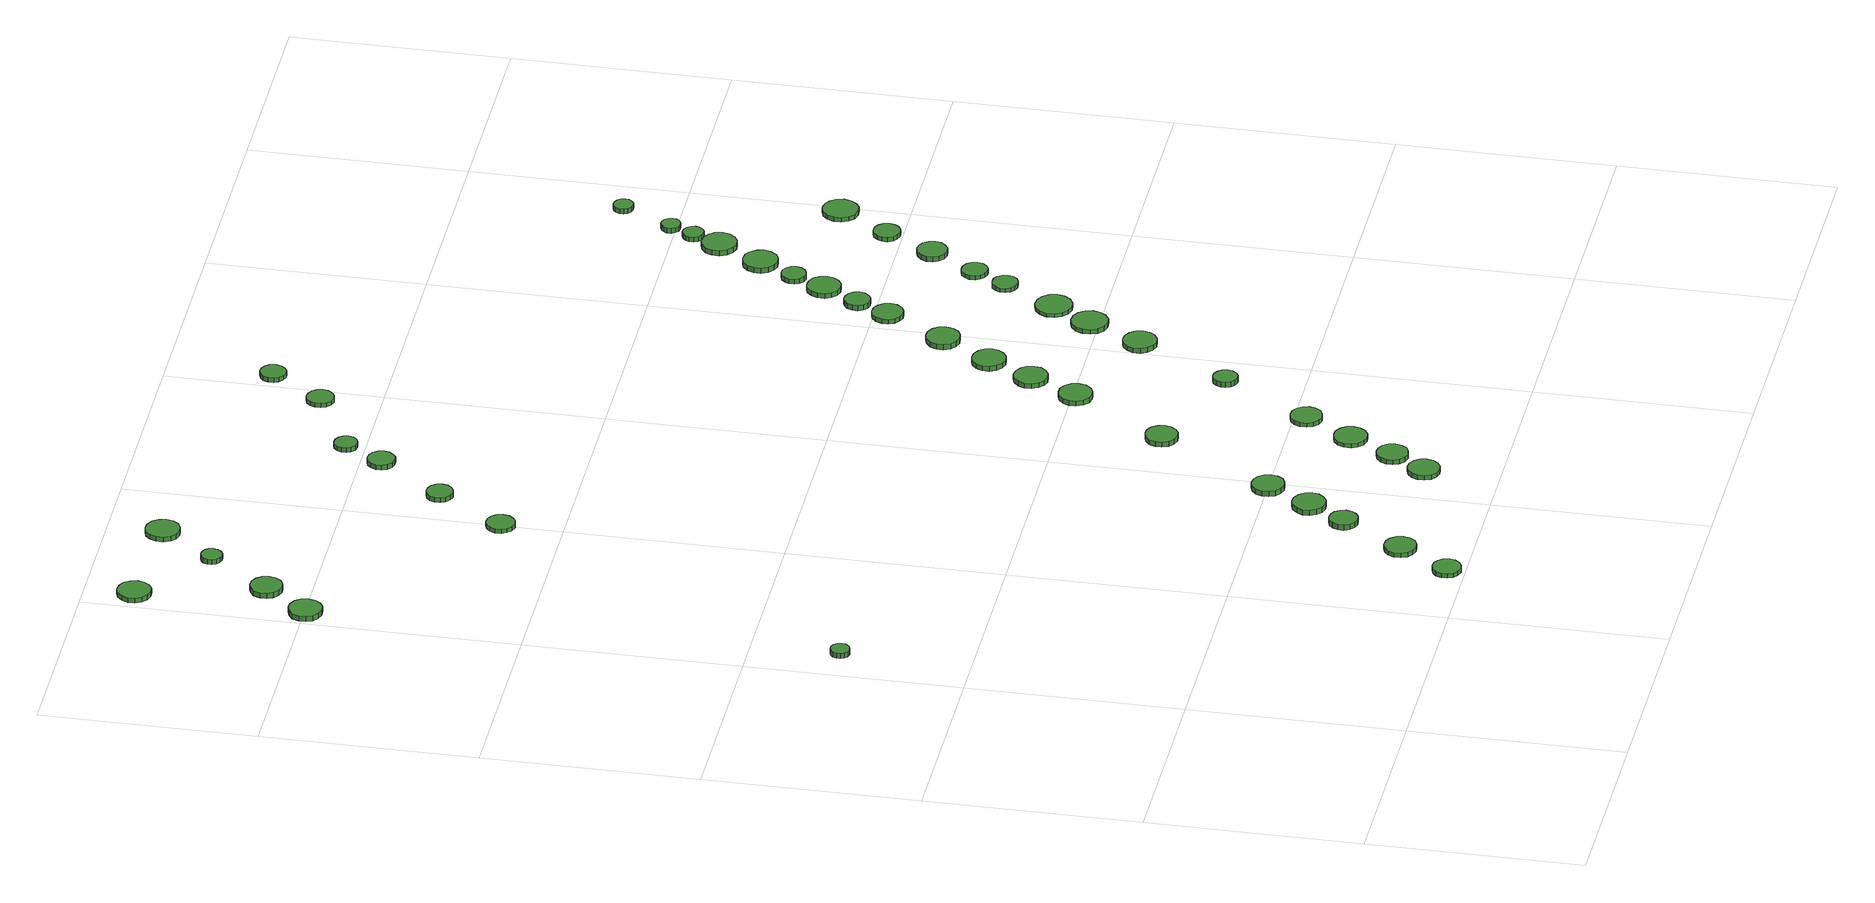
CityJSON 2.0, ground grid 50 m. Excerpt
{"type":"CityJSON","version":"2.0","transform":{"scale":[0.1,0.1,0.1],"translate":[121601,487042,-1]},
"CityObjects":{
"tree1":{"type":"SolitaryVegetationObject","attributes":{"function":"something"},"geometry":[{"type":"MultiSurface","lod":"1","boundaries":[[[0,1,2,3,4,5,6,7,8,9,10,11,12,13,14]],[[15,16,17,18,19,20,21,22,23,24,25,26,27,28,29]],[[0,29,28,1]],[[1,28,27,2]],[[2,27,26,3]],[[3,26,25,4]],[[4,25,24,5]],[[5,24,23,6]],[[6,23,22,7]],[[7,22,21,8]],[[8,21,20,9]],[[9,20,19,10]],[[10,19,18,11]],[[11,18,17,12]],[[12,17,16,13]],[[13,16,15,14]],[[14,15,29,0]]]}]},
"tree2":{"type":"SolitaryVegetationObject","attributes":{"function":"something"},"geometry":[{"type":"MultiSurface","lod":"1","boundaries":[[[30,31,32,33,34,35,36,37,38,39,40,41,42,43,44]],[[45,46,47,48,49,50,51,52,53,54,55,56,57,58,59]],[[30,59,58,31]],[[31,58,57,32]],[[32,57,56,33]],[[33,56,55,34]],[[34,55,54,35]],[[35,54,53,36]],[[36,53,52,37]],[[37,52,51,38]],[[38,51,50,39]],[[39,50,49,40]],[[40,49,48,41]],[[41,48,47,42]],[[42,47,46,43]],[[43,46,45,44]],[[44,45,59,30]]]}]},
"tree3":{"type":"SolitaryVegetationObject","attributes":{"function":"something"},"geometry":[{"type":"MultiSurface","lod":"1","boundaries":[[[60,61,62,63,64,65,66,67,68,69,70,71,72,73,74]],[[75,76,77,78,79,80,81,82,83,84,85,86,87,88,89]],[[60,89,88,61]],[[61,88,87,62]],[[62,87,86,63]],[[63,86,85,64]],[[64,85,84,65]],[[65,84,83,66]],[[66,83,82,67]],[[67,82,81,68]],[[68,81,80,69]],[[69,80,79,70]],[[70,79,78,71]],[[71,78,77,72]],[[72,77,76,73]],[[73,76,75,74]],[[74,75,89,60]]]}]},
"tree4":{"type":"SolitaryVegetationObject","attributes":{"function":"something"},"geometry":[{"type":"MultiSurface","lod":"1","boundaries":[[[90,91,92,93,94,95,96,97,98,99,100,101,102,103,104]],[[105,106,107,108,109,110,111,112,113,114,115,116,117,118,119]],[[90,119,118,91]],[[91,118,117,92]],[[92,117,116,93]],[[93,116,115,94]],[[94,115,114,95]],[[95,114,113,96]],[[96,113,112,97]],[[97,112,111,98]],[[98,111,110,99]],[[99,110,109,100]],[[100,109,108,101]],[[101,108,107,102]],[[102,107,106,103]],[[103,106,105,104]],[[104,105,119,90]]]}]},
"tree5":{"type":"SolitaryVegetationObject","attributes":{"function":"something"},"geometry":[{"type":"MultiSurface","lod":"1","boundaries":[[[120,121,122,123,124,125,126,127,128,129,130,131,132,133,134]],[[135,136,137,138,139,140,141,142,143,144,145,146,147,148,149]],[[120,149,148,121]],[[121,148,147,122]],[[122,147,146,123]],[[123,146,145,124]],[[124,145,144,125]],[[125,144,143,126]],[[126,143,142,127]],[[127,142,141,128]],[[128,141,140,129]],[[129,140,139,130]],[[130,139,138,131]],[[131,138,137,132]],[[132,137,136,133]],[[133,136,135,134]],[[134,135,149,120]]]}]},
"tree6":{"type":"SolitaryVegetationObject","attributes":{"function":"something"},"geometry":[{"type":"MultiSurface","lod":"1","boundaries":[[[150,151,152,153,154,155,156,157,158,159,160,161,162,163,164]],[[165,166,167,168,169,170,171,172,173,174,175,176,177,178,179]],[[150,179,178,151]],[[151,178,177,152]],[[152,177,176,153]],[[153,176,175,154]],[[154,175,174,155]],[[155,174,173,156]],[[156,173,172,157]],[[157,172,171,158]],[[158,171,170,159]],[[159,170,169,160]],[[160,169,168,161]],[[161,168,167,162]],[[162,167,166,163]],[[163,166,165,164]],[[164,165,179,150]]]}]},
"tree7":{"type":"SolitaryVegetationObject","attributes":{"function":"something"},"geometry":[{"type":"MultiSurface","lod":"1","boundaries":[[[180,181,182,183,184,185,186,187,188,189,190,191,192,193,194]],[[195,196,197,198,199,200,201,202,203,204,205,206,207,208,209]],[[180,209,208,181]],[[181,208,207,182]],[[182,207,206,183]],[[183,206,205,184]],[[184,205,204,185]],[[185,204,203,186]],[[186,203,202,187]],[[187,202,201,188]],[[188,201,200,189]],[[189,200,199,190]],[[190,199,198,191]],[[191,198,197,192]],[[192,197,196,193]],[[193,196,195,194]],[[194,195,209,180]]]}]},
"tree8":{"type":"SolitaryVegetationObject","attributes":{"function":"something"},"geometry":[{"type":"MultiSurface","lod":"1","boundaries":[[[210,211,212,213,214,215,216,217,218,219,220,221,222,223,224]],[[225,226,227,228,229,230,231,232,233,234,235,236,237,238,239]],[[210,239,238,211]],[[211,238,237,212]],[[212,237,236,213]],[[213,236,235,214]],[[214,235,234,215]],[[215,234,233,216]],[[216,233,232,217]],[[217,232,231,218]],[[218,231,230,219]],[[219,230,229,220]],[[220,229,228,221]],[[221,228,227,222]],[[222,227,226,223]],[[223,226,225,224]],[[224,225,239,210]]]}]},
"tree9":{"type":"SolitaryVegetationObject","attributes":{"function":"something"},"geometry":[{"type":"MultiSurface","lod":"1","boundaries":[[[240,241,242,243,244,245,246,247,248,249,250,251,252,253,254]],[[255,256,257,258,259,260,261,262,263,264,265,266,267,268,269]],[[240,269,268,241]],[[241,268,267,242]],[[242,267,266,243]],[[243,266,265,244]],[[244,265,264,245]],[[245,264,263,246]],[[246,263,262,247]],[[247,262,261,248]],[[248,261,260,249]],[[249,260,259,250]],[[250,259,258,251]],[[251,258,257,252]],[[252,257,256,253]],[[253,256,255,254]],[[254,255,269,240]]]}]},
"tree10":{"type":"SolitaryVegetationObject","attributes":{"function":"something"},"geometry":[{"type":"MultiSurface","lod":"1","boundaries":[[[270,271,272,273,274,275,276,277,278,279,280,281,282,283,284]],[[285,286,287,288,289,290,291,292,293,294,295,296,297,298,299]],[[270,299,298,271]],[[271,298,297,272]],[[272,297,296,273]],[[273,296,295,274]],[[274,295,294,275]],[[275,294,293,276]],[[276,293,292,277]],[[277,292,291,278]],[[278,291,290,279]],[[279,290,289,280]],[[280,289,288,281]],[[281,288,287,282]],[[282,287,286,283]],[[283,286,285,284]],[[284,285,299,270]]]}]},
"tree11":{"type":"SolitaryVegetationObject","attributes":{"function":"something"},"geometry":[{"type":"MultiSurface","lod":"1","boundaries":[[[300,301,302,303,304,305,306,307,308,309,310,311,312,313,314]],[[315,316,317,318,319,320,321,322,323,324,325,326,327,328,329]],[[300,329,328,301]],[[301,328,327,302]],[[302,327,326,303]],[[303,326,325,304]],[[304,325,324,305]],[[305,324,323,306]],[[306,323,322,307]],[[307,322,321,308]],[[308,321,320,309]],[[309,320,319,310]],[[310,319,318,311]],[[311,318,317,312]],[[312,317,316,313]],[[313,316,315,314]],[[314,315,329,300]]]}]},
"tree12":{"type":"SolitaryVegetationObject","attributes":{"function":"something"},"geometry":[{"type":"MultiSurface","lod":"1","boundaries":[[[330,331,332,333,334,335,336,337,338,339,340,341,342,343,344]],[[345,346,347,348,349,350,351,352,353,354,355,356,357,358,359]],[[330,359,358,331]],[[331,358,357,332]],[[332,357,356,333]],[[333,356,355,334]],[[334,355,354,335]],[[335,354,353,336]],[[336,353,352,337]],[[337,352,351,338]],[[338,351,350,339]],[[339,350,349,340]],[[340,349,348,341]],[[341,348,347,342]],[[342,347,346,343]],[[343,346,345,344]],[[344,345,359,330]]]}]},
"tree13":{"type":"SolitaryVegetationObject","attributes":{"function":"something"},"geometry":[{"type":"MultiSurface","lod":"1","boundaries":[[[360,361,362,363,364,365,366,367,368,369,370,371,372,373,374]],[[375,376,377,378,379,380,381,382,383,384,385,386,387,388,389]],[[360,389,388,361]],[[361,388,387,362]],[[362,387,386,363]],[[363,386,385,364]],[[364,385,384,365]],[[365,384,383,366]],[[366,383,382,367]],[[367,382,381,368]],[[368,381,380,369]],[[369,380,379,370]],[[370,379,378,371]],[[371,378,377,372]],[[372,377,376,373]],[[373,376,375,374]],[[374,375,389,360]]]}]},
"tree14":{"type":"SolitaryVegetationObject","attributes":{"function":"something"},"geometry":[{"type":"MultiSurface","lod":"1","boundaries":[[[390,391,392,393,394,395,396,397,398,399,400,401,402,403,404]],[[405,406,407,408,409,410,411,412,413,414,415,416,417,418,419]],[[390,419,418,391]],[[391,418,417,392]],[[392,417,416,393]],[[393,416,415,394]],[[394,415,414,395]],[[395,414,413,396]],[[396,413,412,397]],[[397,412,411,398]],[[398,411,410,399]],[[399,410,409,400]],[[400,409,408,401]],[[401,408,407,402]],[[402,407,406,403]],[[403,406,405,404]],[[404,405,419,390]]]}]},
"tree15":{"type":"SolitaryVegetationObject","attributes":{"function":"something"},"geometry":[{"type":"MultiSurface","lod":"1","boundaries":[[[420,421,422,423,424,425,426,427,428,429,430,431,432,433,434]],[[435,436,437,438,439,440,441,442,443,444,445,446,447,448,449]],[[420,449,448,421]],[[421,448,447,422]],[[422,447,446,423]],[[423,446,445,424]],[[424,445,444,425]],[[425,444,443,426]],[[426,443,442,427]],[[427,442,441,428]],[[428,441,440,429]],[[429,440,439,430]],[[430,439,438,431]],[[431,438,437,432]],[[432,437,436,433]],[[433,436,435,434]],[[434,435,449,420]]]}]},
"tree16":{"type":"SolitaryVegetationObject","attributes":{"function":"something"},"geometry":[{"type":"MultiSurface","lod":"1","boundaries":[[[450,451,452,453,454,455,456,457,458,459,460,461,462,463,464]],[[465,466,467,468,469,470,471,472,473,474,475,476,477,478,479]],[[450,479,478,451]],[[451,478,477,452]],[[452,477,476,453]],[[453,476,475,454]],[[454,475,474,455]],[[455,474,473,456]],[[456,473,472,457]],[[457,472,471,458]],[[458,471,470,459]],[[459,470,469,460]],[[460,469,468,461]],[[461,468,467,462]],[[462,467,466,463]],[[463,466,465,464]],[[464,465,479,450]]]}]},
"tree17":{"type":"SolitaryVegetationObject","attributes":{"function":"something"},"geometry":[{"type":"MultiSurface","lod":"1","boundaries":[[[480,481,482,483,484,485,486,487,488,489,490,491,492,493,494]],[[495,496,497,498,499,500,501,502,503,504,505,506,507,508,509]],[[480,509,508,481]],[[481,508,507,482]],[[482,507,506,483]],[[483,506,505,484]],[[484,505,504,485]],[[485,504,503,486]],[[486,503,502,487]],[[487,502,501,488]],[[488,501,500,489]],[[489,500,499,490]],[[490,499,498,491]],[[491,498,497,492]],[[492,497,496,493]],[[493,496,495,494]],[[494,495,509,480]]]}]},
"tree18":{"type":"SolitaryVegetationObject","attributes":{"function":"something"},"geometry":[{"type":"MultiSurface","lod":"1","boundaries":[[[510,511,512,513,514,515,516,517,518,519,520,521,522,523,524]],[[525,526,527,528,529,530,531,532,533,534,535,536,537,538,539]],[[510,539,538,511]],[[511,538,537,512]],[[512,537,536,513]],[[513,536,535,514]],[[514,535,534,515]],[[515,534,533,516]],[[516,533,532,517]],[[517,532,531,518]],[[518,531,530,519]],[[519,530,529,520]],[[520,529,528,521]],[[521,528,527,522]],[[522,527,526,523]],[[523,526,525,524]],[[524,525,539,510]]]}]},
"tree19":{"type":"SolitaryVegetationObject","attributes":{"function":"something"},"geometry":[{"type":"MultiSurface","lod":"1","boundaries":[[[540,541,542,543,544,545,546,547,548,549,550,551,552,553,554]],[[555,556,557,558,559,560,561,562,563,564,565,566,567,568,569]],[[540,569,568,541]],[[541,568,567,542]],[[542,567,566,543]],[[543,566,565,544]],[[544,565,564,545]],[[545,564,563,546]],[[546,563,562,547]],[[547,562,561,548]],[[548,561,560,549]],[[549,560,559,550]],[[550,559,558,551]],[[551,558,557,552]],[[552,557,556,553]],[[553,556,555,554]],[[554,555,569,540]]]}]},
"tree20":{"type":"SolitaryVegetationObject","attributes":{"function":"something"},"geometry":[{"type":"MultiSurface","lod":"1","boundaries":[[[570,571,572,573,574,575,576,577,578,579,580,581,582,583,584]],[[585,586,587,588,589,590,591,592,593,594,595,596,597,598,599]],[[570,599,598,571]],[[571,598,597,572]],[[572,597,596,573]],[[573,596,595,574]],[[574,595,594,575]],[[575,594,593,576]],[[576,593,592,577]],[[577,592,591,578]],[[578,591,590,579]],[[579,590,589,580]],[[580,589,588,581]],[[581,588,587,582]],[[582,587,586,583]],[[583,586,585,584]],[[584,585,599,570]]]}]},
"tree21":{"type":"SolitaryVegetationObject","attributes":{"function":"something"},"geometry":[{"type":"MultiSurface","lod":"1","boundaries":[[[600,601,602,603,604,605,606,607,608,609,610,611,612,613,614]],[[615,616,617,618,619,620,621,622,623,624,625,626,627,628,629]],[[600,629,628,601]],[[601,628,627,602]],[[602,627,626,603]],[[603,626,625,604]],[[604,625,624,605]],[[605,624,623,606]],[[606,623,622,607]],[[607,622,621,608]],[[608,621,620,609]],[[609,620,619,610]],[[610,619,618,611]],[[611,618,617,612]],[[612,617,616,613]],[[613,616,615,614]],[[614,615,629,600]]]}]},
"tree22":{"type":"SolitaryVegetationObject","attributes":{"function":"something"},"geometry":[{"type":"MultiSurface","lod":"1","boundaries":[[[630,631,632,633,634,635,636,637,638,639,640,641,642,643,644]],[[645,646,647,648,649,650,651,652,653,654,655,656,657,658,659]],[[630,659,658,631]],[[631,658,657,632]],[[632,657,656,633]],[[633,656,655,634]],[[634,655,654,635]],[[635,654,653,636]],[[636,653,652,637]],[[637,652,651,638]],[[638,651,650,639]],[[639,650,649,640]],[[640,649,648,641]],[[641,648,647,642]],[[642,647,646,643]],[[643,646,645,644]],[[644,645,659,630]]]}]},
"tree23":{"type":"SolitaryVegetationObject","attributes":{"function":"something"},"geometry":[{"type":"MultiSurface","lod":"1","boundaries":[[[660,661,662,663,664,665,666,667,668,669,670,671,672,673,674]],[[675,676,677,678,679,680,681,682,683,684,685,686,687,688,689]],[[660,689,688,661]],[[661,688,687,662]],[[662,687,686,663]],[[663,686,685,664]],[[664,685,684,665]],[[665,684,683,666]],[[666,683,682,667]],[[667,682,681,668]],[[668,681,680,669]],[[669,680,679,670]],[[670,679,678,671]],[[671,678,677,672]],[[672,677,676,673]],[[673,676,675,674]],[[674,675,689,660]]]}]},
"tree24":{"type":"SolitaryVegetationObject","attributes":{"function":"something"},"geometry":[{"type":"MultiSurface","lod":"1","boundaries":[[[690,691,692,693,694,695,696,697,698,699,700,701,702,703,704]],[[705,706,707,708,709,710,711,712,713,714,715,716,717,718,719]],[[690,719,718,691]],[[691,718,717,692]],[[692,717,716,693]],[[693,716,715,694]],[[694,715,714,695]],[[695,714,713,696]],[[696,713,712,697]],[[697,712,711,698]],[[698,711,710,699]],[[699,710,709,700]],[[700,709,708,701]],[[701,708,707,702]],[[702,707,706,703]],[[703,706,705,704]],[[704,705,719,690]]]}]},
"tree25":{"type":"SolitaryVegetationObject","attributes":{"function":"something"},"geometry":[{"type":"MultiSurface","lod":"1","boundaries":[[[720,721,722,723,724,725,726,727,728,729,730,731,732,733,734]],[[735,736,737,738,739,740,741,742,743,744,745,746,747,748,749]],[[720,749,748,721]],[[721,748,747,722]],[[722,747,746,723]],[[723,746,745,724]],[[724,745,744,725]],[[725,744,743,726]],[[726,743,742,727]],[[727,742,741,728]],[[728,741,740,729]],[[729,740,739,730]],[[730,739,738,731]],[[731,738,737,732]],[[732,737,736,733]],[[733,736,735,734]],[[734,735,749,720]]]}]},
"tree26":{"type":"SolitaryVegetationObject","attributes":{"function":"something"},"geometry":[{"type":"MultiSurface","lod":"1","boundaries":[[[750,751,752,753,754,755,756,757,758,759,760,761,762,763,764]],[[765,766,767,768,769,770,771,772,773,774,775,776,777,778,779]],[[750,779,778,751]],[[751,778,777,752]],[[752,777,776,753]],[[753,776,775,754]],[[754,775,774,755]],[[755,774,773,756]],[[756,773,772,757]],[[757,772,771,758]],[[758,771,770,759]],[[759,770,769,760]],[[760,769,768,761]],[[761,768,767,762]],[[762,767,766,763]],[[763,766,765,764]],[[764,765,779,750]]]}]},
"tree27":{"type":"SolitaryVegetationObject","attributes":{"function":"something"},"geometry":[{"type":"MultiSurface","lod":"1","boundaries":[[[780,781,782,783,784,785,786,787,788,789,790,791,792,793,794]],[[795,796,797,798,799,800,801,802,803,804,805,806,807,808,809]],[[780,809,808,781]],[[781,808,807,782]],[[782,807,806,783]],[[783,806,805,784]],[[784,805,804,785]],[[785,804,803,786]],[[786,803,802,787]],[[787,802,801,788]],[[788,801,800,789]],[[789,800,799,790]],[[790,799,798,791]],[[791,798,797,792]],[[792,797,796,793]],[[793,796,795,794]],[[794,795,809,780]]]}]},
"tree28":{"type":"SolitaryVegetationObject","attributes":{"function":"something"},"geometry":[{"type":"MultiSurface","lod":"1","boundaries":[[[810,811,812,813,814,815,816,817,818,819,820,821,822,823,824]],[[825,826,827,828,829,830,831,832,833,834,835,836,837,838,839]],[[810,839,838,811]],[[811,838,837,812]],[[812,837,836,813]],[[813,836,835,814]],[[814,835,834,815]],[[815,834,833,816]],[[816,833,832,817]],[[817,832,831,818]],[[818,831,830,819]],[[819,830,829,820]],[[820,829,828,821]],[[821,828,827,822]],[[822,827,826,823]],[[823,826,825,824]],[[824,825,839,810]]]}]},
"tree29":{"type":"SolitaryVegetationObject","attributes":{"function":"something"},"geometry":[{"type":"MultiSurface","lod":"1","boundaries":[[[840,841,842,843,844,845,846,847,848,849,850,851,852,853,854]],[[855,856,857,858,859,860,861,862,863,864,865,866,867,868,869]],[[840,869,868,841]],[[841,868,867,842]],[[842,867,866,843]],[[843,866,865,844]],[[844,865,864,845]],[[845,864,863,846]],[[846,863,862,847]],[[847,862,861,848]],[[848,861,860,849]],[[849,860,859,850]],[[850,859,858,851]],[[851,858,857,852]],[[852,857,856,853]],[[853,856,855,854]],[[854,855,869,840]]]}]},
"tree30":{"type":"SolitaryVegetationObject","attributes":{"function":"something"},"geometry":[{"type":"MultiSurface","lod":"1","boundaries":[[[870,871,872,873,874,875,876,877,878,879,880,881,882,883,884]],[[885,886,887,888,889,890,891,892,893,894,895,896,897,898,899]],[[870,899,898,871]],[[871,898,897,872]],[[872,897,896,873]],[[873,896,895,874]],[[874,895,894,875]],[[875,894,893,876]],[[876,893,892,877]],[[877,892,891,878]],[[878,891,890,879]],[[879,890,889,880]],[[880,889,888,881]],[[881,888,887,882]],[[882,887,886,883]],[[883,886,885,884]],[[884,885,899,870]]]}]},
"tree31":{"type":"SolitaryVegetationObject","attributes":{"function":"something"},"geometry":[{"type":"MultiSurface","lod":"1","boundaries":[[[900,901,902,903,904,905,906,907,908,909,910,911,912,913,914]],[[915,916,917,918,919,920,921,922,923,924,925,926,927,928,929]],[[900,929,928,901]],[[901,928,927,902]],[[902,927,926,903]],[[903,926,925,904]],[[904,925,924,905]],[[905,924,923,906]],[[906,923,922,907]],[[907,922,921,908]],[[908,921,920,909]],[[909,920,919,910]],[[910,919,918,911]],[[911,918,917,912]],[[912,917,916,913]],[[913,916,915,914]],[[914,915,929,900]]]}]},
"tree32":{"type":"SolitaryVegetationObject","attributes":{"function":"something"},"geometry":[{"type":"MultiSurface","lod":"1","boundaries":[[[930,931,932,933,934,935,936,937,938,939,940,941,942,943,944]],[[945,946,947,948,949,950,951,952,953,954,955,956,957,958,959]],[[930,959,958,931]],[[931,958,957,932]],[[932,957,956,933]],[[933,956,955,934]],[[934,955,954,935]],[[935,954,953,936]],[[936,953,952,937]],[[937,952,951,938]],[[938,951,950,939]],[[939,950,949,940]],[[940,949,948,941]],[[941,948,947,942]],[[942,947,946,943]],[[943,946,945,944]],[[944,945,959,930]]]}]},
"tree33":{"type":"SolitaryVegetationObject","attributes":{"function":"something"},"geometry":[{"type":"MultiSurface","lod":"1","boundaries":[[[960,961,962,963,964,965,966,967,968,969,970,971,972,973,974]],[[975,976,977,978,979,980,981,982,983,984,985,986,987,988,989]],[[960,989,988,961]],[[961,988,987,962]],[[962,987,986,963]],[[963,986,985,964]],[[964,985,984,965]],[[965,984,983,966]],[[966,983,982,967]],[[967,982,981,968]],[[968,981,980,969]],[[969,980,979,970]],[[970,979,978,971]],[[971,978,977,972]],[[972,977,976,973]],[[973,976,975,974]],[[974,975,989,960]]]}]},
"tree34":{"type":"SolitaryVegetationObject","attributes":{"function":"something"},"geometry":[{"type":"MultiSurface","lod":"1","boundaries":[[[990,991,992,993,994,995,996,997,998,999,1000,1001,1002,1003,1004]],[[1005,1006,1007,1008,1009,1010,1011,1012,1013,1014,1015,1016,1017,1018,1019]],[[990,1019,1018,991]],[[991,1018,1017,992]],[[992,1017,1016,993]],[[993,1016,1015,994]],[[994,1015,1014,995]],[[995,1014,1013,996]],[[996,1013,1012,997]],[[997,1012,1011,998]],[[998,1011,1010,999]],[[999,1010,1009,1000]],[[1000,1009,1008,1001]],[[1001,1008,1007,1002]],[[1002,1007,1006,1003]],[[1003,1006,1005,1004]],[[1004,1005,1019,990]]]}]},
"tree35":{"type":"SolitaryVegetationObject","attributes":{"function":"something"},"geometry":[{"type":"MultiSurface","lod":"1","boundaries":[[[1020,1021,1022,1023,1024,1025,1026,1027,1028,1029,1030,1031,1032,1033,1034]],[[1035,1036,1037,1038,1039,1040,1041,1042,1043,1044,1045,1046,1047,1048,1049]],[[1020,1049,1048,1021]],[[1021,1048,1047,1022]],[[1022,1047,1046,1023]],[[1023,1046,1045,1024]],[[1024,1045,1044,1025]],[[1025,1044,1043,1026]],[[1026,1043,1042,1027]],[[1027,1042,1041,1028]],[[1028,1041,1040,1029]],[[1029,1040,1039,1030]],[[1030,1039,1038,1031]],[[1031,1038,1037,1032]],[[1032,1037,1036,1033]],[[1033,1036,1035,1034]],[[1034,1035,1049,1020]]]}]},
"tree36":{"type":"SolitaryVegetationObject","attributes":{"function":"something"},"geometry":[{"type":"MultiSurface","lod":"1","boundaries":[[[1050,1051,1052,1053,1054,1055,1056,1057,1058,1059,1060,1061,1062,1063,1064]],[[1065,1066,1067,1068,1069,1070,1071,1072,1073,1074,1075,1076,1077,1078,1079]],[[1050,1079,1078,1051]],[[1051,1078,1077,1052]],[[1052,1077,1076,1053]],[[1053,1076,1075,1054]],[[1054,1075,1074,1055]],[[1055,1074,1073,1056]],[[1056,1073,1072,1057]],[[1057,1072,1071,1058]],[[1058,1071,1070,1059]],[[1059,1070,1069,1060]],[[1060,1069,1068,1061]],[[1061,1068,1067,1062]],[[1062,1067,1066,1063]],[[1063,1066,1065,1064]],[[1064,1065,1079,1050]]]}]},
"tree37":{"type":"SolitaryVegetationObject","attributes":{"function":"something"},"geometry":[{"type":"MultiSurface","lod":"1","boundaries":[[[1080,1081,1082,1083,1084,1085,1086,1087,1088,1089,1090,1091,1092,1093,1094]],[[1095,1096,1097,1098,1099,1100,1101,1102,1103,1104,1105,1106,1107,1108,1109]],[[1080,1109,1108,1081]],[[1081,1108,1107,1082]],[[1082,1107,1106,1083]],[[1083,1106,1105,1084]],[[1084,1105,1104,1085]],[[1085,1104,1103,1086]],[[1086,1103,1102,1087]],[[1087,1102,1101,1088]],[[1088,1101,1100,1089]],[[1089,1100,1099,1090]],[[1090,1099,1098,1091]],[[1091,1098,1097,1092]],[[1092,1097,1096,1093]],[[1093,1096,1095,1094]],[[1094,1095,1109,1080]]]}]},
"tree38":{"type":"SolitaryVegetationObject","attributes":{"function":"something"},"geometry":[{"type":"MultiSurface","lod":"1","boundaries":[[[1110,1111,1112,1113,1114,1115,1116,1117,1118,1119,1120,1121,1122,1123,1124]],[[1125,1126,1127,1128,1129,1130,1131,1132,1133,1134,1135,1136,1137,1138,1139]],[[1110,1139,1138,1111]],[[1111,1138,1137,1112]],[[1112,1137,1136,1113]],[[1113,1136,1135,1114]],[[1114,1135,1134,1115]],[[1115,1134,1133,1116]],[[1116,1133,1132,1117]],[[1117,1132,1131,1118]],[[1118,1131,1130,1119]],[[1119,1130,1129,1120]],[[1120,1129,1128,1121]],[[1121,1128,1127,1122]],[[1122,1127,1126,1123]],[[1123,1126,1125,1124]],[[1124,1125,1139,1110]]]}]},
"tree39":{"type":"SolitaryVegetationObject","attributes":{"function":"something"},"geometry":[{"type":"MultiSurface","lod":"1","boundaries":[[[1140,1141,1142,1143,1144,1145,1146,1147,1148,1149,1150,1151,1152,1153,1154]],[[1155,1156,1157,1158,1159,1160,1161,1162,1163,1164,1165,1166,1167,1168,1169]],[[1140,1169,1168,1141]],[[1141,1168,1167,1142]],[[1142,1167,1166,1143]],[[1143,1166,1165,1144]],[[1144,1165,1164,1145]],[[1145,1164,1163,1146]],[[1146,1163,1162,1147]],[[1147,1162,1161,1148]],[[1148,1161,1160,1149]],[[1149,1160,1159,1150]],[[1150,1159,1158,1151]],[[1151,1158,1157,1152]],[[1152,1157,1156,1153]],[[1153,1156,1155,1154]],[[1154,1155,1169,1140]]]}]},
"tree40":{"type":"SolitaryVegetationObject","attributes":{"function":"something"},"geometry":[{"type":"MultiSurface","lod":"1","boundaries":[[[1170,1171,1172,1173,1174,1175,1176,1177,1178,1179,1180,1181,1182,1183,1184]],[[1185,1186,1187,1188,1189,1190,1191,1192,1193,1194,1195,1196,1197,1198,1199]],[[1170,1199,1198,1171]],[[1171,1198,1197,1172]],[[1172,1197,1196,1173]],[[1173,1196,1195,1174]],[[1174,1195,1194,1175]],[[1175,1194,1193,1176]],[[1176,1193,1192,1177]],[[1177,1192,1191,1178]],[[1178,1191,1190,1179]],[[1179,1190,1189,1180]],[[1180,1189,1188,1181]],[[1181,1188,1187,1182]],[[1182,1187,1186,1183]],[[1183,1186,1185,1184]],[[1184,1185,1199,1170]]]}]},
"tree41":{"type":"SolitaryVegetationObject","attributes":{"function":"something"},"geometry":[{"type":"MultiSurface","lod":"1","boundaries":[[[1200,1201,1202,1203,1204,1205,1206,1207,1208,1209,1210,1211,1212,1213,1214]],[[1215,1216,1217,1218,1219,1220,1221,1222,1223,1224,1225,1226,1227,1228,1229]],[[1200,1229,1228,1201]],[[1201,1228,1227,1202]],[[1202,1227,1226,1203]],[[1203,1226,1225,1204]],[[1204,1225,1224,1205]],[[1205,1224,1223,1206]],[[1206,1223,1222,1207]],[[1207,1222,1221,1208]],[[1208,1221,1220,1209]],[[1209,1220,1219,1210]],[[1210,1219,1218,1211]],[[1211,1218,1217,1212]],[[1212,1217,1216,1213]],[[1213,1216,1215,1214]],[[1214,1215,1229,1200]]]}]},
"tree42":{"type":"SolitaryVegetationObject","attributes":{"function":"something"},"geometry":[{"type":"MultiSurface","lod":"1","boundaries":[[[1230,1231,1232,1233,1234,1235,1236,1237,1238,1239,1240,1241,1242,1243,1244]],[[1245,1246,1247,1248,1249,1250,1251,1252,1253,1254,1255,1256,1257,1258,1259]],[[1230,1259,1258,1231]],[[1231,1258,1257,1232]],[[1232,1257,1256,1233]],[[1233,1256,1255,1234]],[[1234,1255,1254,1235]],[[1235,1254,1253,1236]],[[1236,1253,1252,1237]],[[1237,1252,1251,1238]],[[1238,1251,1250,1239]],[[1239,1250,1249,1240]],[[1240,1249,1248,1241]],[[1241,1248,1247,1242]],[[1242,1247,1246,1243]],[[1243,1246,1245,1244]],[[1244,1245,1259,1230]]]}]},
"tree43":{"type":"SolitaryVegetationObject","attributes":{"function":"something"},"geometry":[{"type":"MultiSurface","lod":"1","boundaries":[[[1260,1261,1262,1263,1264,1265,1266,1267,1268,1269,1270,1271,1272,1273,1274]],[[1275,1276,1277,1278,1279,1280,1281,1282,1283,1284,1285,1286,1287,1288,1289]],[[1260,1289,1288,1261]],[[1261,1288,1287,1262]],[[1262,1287,1286,1263]],[[1263,1286,1285,1264]],[[1264,1285,1284,1265]],[[1265,1284,1283,1266]],[[1266,1283,1282,1267]],[[1267,1282,1281,1268]],[[1268,1281,1280,1269]],[[1269,1280,1279,1270]],[[1270,1279,1278,1271]],[[1271,1278,1277,1272]],[[1272,1277,1276,1273]],[[1273,1276,1275,1274]],[[1274,1275,1289,1260]]]}]},
"tree44":{"type":"SolitaryVegetationObject","attributes":{"function":"something"},"geometry":[{"type":"MultiSurface","lod":"1","boundaries":[[[1290,1291,1292,1293,1294,1295,1296,1297,1298,1299,1300,1301,1302,1303,1304]],[[1305,1306,1307,1308,1309,1310,1311,1312,1313,1314,1315,1316,1317,1318,1319]],[[1290,1319,1318,1291]],[[1291,1318,1317,1292]],[[1292,1317,1316,1293]],[[1293,1316,1315,1294]],[[1294,1315,1314,1295]],[[1295,1314,1313,1296]],[[1296,1313,1312,1297]],[[1297,1312,1311,1298]],[[1298,1311,1310,1299]],[[1299,1310,1309,1300]],[[1300,1309,1308,1301]],[[1301,1308,1307,1302]],[[1302,1307,1306,1303]],[[1303,1306,1305,1304]],[[1304,1305,1319,1290]]]}]}
},
"vertices":[
[101,1295,30],[99,1304,30],[93,1312,30],[85,1316,30],[76,1317,30],[67,1314,30],[60,1308,30],[57,1300,30],[57,1290,30],[60,1282,30],[67,1276,30],[76,1273,30],[85,1274,30],[93,1278,30],[99,1286,30],[99,1286,17],[93,1278,17],[85,1274,17],[76,1273,17],[67,1276,17],[60,1282,17],[57,1290,17],[57,1300,17],[60,1308,17],[67,1314,17],[76,1317,17],[85,1316,17],[93,1312,17],[99,1304,17],[101,1295,17],
[735,42,17],[732,56,17],[724,67,17],[712,74,17],[699,75,17],[685,71,17],[675,62,17],[670,49,17],[670,35,17],[675,23,17],[685,14,17],[699,9,17],[712,11,17],[724,18,17],[732,29,17],[732,29,6],[724,18,6],[712,11,6],[699,9,6],[685,14,6],[675,23,6],[670,35,6],[670,49,6],[675,62,6],[685,71,6],[699,75,6],[712,74,6],[724,67,6],[732,56,6],[735,42,6],
[87,2498,19],[84,2514,19],[74,2527,19],[60,2535,19],[44,2536,19],[29,2531,19],[17,2521,19],[11,2506,19],[11,2490,19],[17,2475,19],[29,2465,19],[44,2460,19],[60,2461,19],[74,2469,19],[84,2482,19],[84,2482,6],[74,2469,6],[60,2461,6],[44,2460,6],[29,2465,6],[17,2475,6],[11,2490,6],[11,2506,6],[17,2521,6],[29,2531,6],[44,2536,6],[60,2535,6],[74,2527,6],[84,2514,6],[87,2498,6],
[811,161,17],[808,176,17],[799,189,17],[786,196,17],[770,198,17],[756,193,17],[744,183,17],[738,169,17],[738,153,17],[744,139,17],[756,129,17],[770,124,17],[786,126,17],[799,133,17],[808,146,17],[808,146,6],[799,133,6],[786,126,6],[770,124,6],[756,129,6],[744,139,6],[738,153,6],[738,169,6],[744,183,6],[756,193,6],[770,198,6],[786,196,6],[799,189,6],[808,176,6],[811,161,6],
[158,2600,24],[155,2615,24],[146,2628,24],[133,2635,24],[117,2637,24],[103,2632,24],[91,2622,24],[85,2608,24],[85,2592,24],[91,2578,24],[103,2568,24],[117,2563,24],[133,2565,24],[146,2572,24],[155,2585,24],[155,2585,11],[146,2572,11],[133,2565,11],[117,2563,11],[103,2568,11],[91,2578,11],[85,2592,11],[85,2608,11],[91,2622,11],[103,2632,11],[117,2637,11],[133,2635,11],[146,2628,11],[155,2615,11],[158,2600,11],
[86,2884,24],[82,2900,24],[73,2913,24],[59,2921,24],[43,2923,24],[28,2918,24],[16,2907,24],[9,2892,24],[9,2876,24],[16,2861,24],[28,2851,24],[43,2846,24],[59,2847,24],[73,2855,24],[82,2868,24],[82,2868,12],[73,2855,12],[59,2847,12],[43,2846,12],[28,2851,12],[16,2861,12],[9,2876,12],[9,2892,12],[16,2907,12],[28,2918,12],[43,2923,12],[59,2921,12],[73,2913,12],[82,2900,12],[86,2884,12],
[895,306,20],[892,319,20],[884,331,20],[873,337,20],[859,339,20],[846,335,20],[836,325,20],[830,313,20],[830,299,20],[836,287,20],[846,278,20],[859,273,20],[873,275,20],[884,282,20],[892,293,20],[892,293,7],[884,282,7],[873,275,7],[859,273,7],[846,278,7],[836,287,7],[830,299,7],[830,313,7],[836,325,7],[846,335,7],[859,339,7],[873,337,7],[884,331,7],[892,319,7],[895,306,7],
[957,395,19],[954,410,19],[944,423,19],[930,431,19],[914,433,19],[899,428,19],[887,417,19],[880,403,19],[880,387,19],[887,372,19],[899,361,19],[914,356,19],[930,358,19],[944,366,19],[954,379,19],[954,379,6],[944,366,6],[930,358,6],[914,356,6],[899,361,6],[887,372,6],[880,387,6],[880,403,6],[887,417,6],[899,428,6],[914,433,6],[930,431,6],[944,423,6],[954,410,6],[957,395,6],
[256,2745,23],[254,2755,23],[248,2763,23],[239,2768,23],[229,2769,23],[219,2766,23],[211,2759,23],[207,2750,23],[207,2740,23],[211,2730,23],[219,2724,23],[229,2720,23],[239,2721,23],[248,2727,23],[254,2735,23],[254,2735,11],[248,2727,11],[239,2721,11],[229,2720,11],[219,2724,11],[211,2730,11],[207,2740,11],[207,2750,11],[211,2759,11],[219,2766,11],[229,2769,11],[239,2768,11],[248,2763,11],[254,2755,11],[256,2745,11],
[1017,499,19],[1014,514,19],[1005,526,19],[992,534,19],[976,536,19],[962,531,19],[950,521,19],[944,507,19],[944,491,19],[950,477,19],[962,467,19],[976,462,19],[992,464,19],[1005,471,19],[1014,484,19],[1014,484,6],[1005,471,6],[992,464,6],[976,462,6],[962,467,6],[950,477,6],[944,491,6],[944,507,6],[950,521,6],[962,531,6],[976,536,6],[992,534,6],[1005,526,6],[1014,514,6],[1017,499,6],
[533,2142,16],[531,2156,16],[522,2167,16],[511,2174,16],[497,2175,16],[484,2171,16],[474,2162,16],[468,2149,16],[468,2135,16],[474,2123,16],[484,2114,16],[497,2109,16],[511,2111,16],[522,2118,16],[531,2129,16],[531,2129,6],[522,2118,6],[511,2111,6],[497,2109,6],[484,2114,6],[474,2123,6],[468,2135,6],[468,2149,6],[474,2162,6],[484,2171,6],[497,2175,6],[511,2174,6],[522,2167,6],[531,2156,6],[533,2142,6],
[1154,173,16],[1151,188,16],[1142,200,16],[1128,208,16],[1113,210,16],[1099,205,16],[1087,195,16],[1081,181,16],[1081,165,16],[1087,151,16],[1099,141,16],[1113,136,16],[1128,138,16],[1142,146,16],[1151,158,16],[1151,158,5],[1142,146,5],[1128,138,5],[1113,136,5],[1099,141,5],[1087,151,5],[1081,165,5],[1081,181,5],[1087,195,5],[1099,205,5],[1113,210,5],[1128,208,5],[1142,200,5],[1151,188,5],[1154,173,5],
[370,2873,18],[366,2889,18],[357,2903,18],[342,2911,18],[326,2913,18],[310,2908,18],[298,2897,18],[292,2882,18],[292,2865,18],[298,2850,18],[310,2839,18],[326,2834,18],[342,2836,18],[357,2844,18],[366,2857,18],[366,2857,6],[357,2844,6],[342,2836,6],[326,2834,6],[310,2839,6],[298,2850,6],[292,2865,6],[292,2882,6],[298,2897,6],[310,2908,6],[326,2913,6],[342,2911,6],[357,2903,6],[366,2889,6],[370,2873,6],
[1205,254,16],[1202,269,16],[1194,281,16],[1180,288,16],[1166,290,16],[1151,285,16],[1140,275,16],[1134,261,16],[1134,246,16],[1140,233,16],[1151,223,16],[1166,218,16],[1180,220,16],[1194,227,16],[1202,239,16],[1202,239,5],[1194,227,5],[1180,220,5],[1166,218,5],[1151,223,5],[1140,233,5],[1134,246,5],[1134,261,5],[1140,275,5],[1151,285,5],[1166,290,5],[1180,288,5],[1194,281,5],[1202,269,5],[1205,254,5],
[628,2298,22],[626,2311,22],[618,2321,22],[607,2327,22],[595,2329,22],[583,2325,22],[573,2316,22],[568,2305,22],[568,2292,22],[573,2281,22],[583,2272,22],[595,2268,22],[607,2270,22],[618,2276,22],[626,2286,22],[626,2286,10],[618,2276,10],[607,2270,10],[595,2268,10],[583,2272,10],[573,2281,10],[568,2292,10],[568,2305,10],[573,2316,10],[583,2325,10],[595,2329,10],[607,2327,10],[618,2321,10],[626,2311,10],[628,2298,10],
[1263,359,15],[1260,375,15],[1251,388,15],[1237,396,15],[1221,397,15],[1206,392,15],[1194,382,15],[1188,367,15],[1188,351,15],[1194,337,15],[1206,326,15],[1221,321,15],[1237,323,15],[1251,331,15],[1260,344,15],[1260,344,5],[1251,331,5],[1237,323,5],[1221,321,5],[1206,326,5],[1194,337,5],[1188,351,5],[1188,367,5],[1194,382,5],[1206,392,5],[1221,397,5],[1237,396,5],[1251,388,5],[1260,375,5],[1263,359,5],
[1179,770,22],[1175,786,22],[1166,798,22],[1153,806,22],[1138,807,22],[1123,803,22],[1111,792,22],[1105,778,22],[1105,763,22],[1111,749,22],[1123,738,22],[1138,733,22],[1153,735,22],[1166,743,22],[1175,755,22],[1175,755,10],[1166,743,10],[1153,735,10],[1138,733,10],[1123,738,10],[1111,749,10],[1105,763,10],[1105,778,10],[1111,792,10],[1123,803,10],[1138,807,10],[1153,806,10],[1166,798,10],[1175,786,10],[1179,770,10],
[1330,472,15],[1327,487,15],[1318,499,15],[1305,507,15],[1290,508,15],[1275,504,15],[1264,494,15],[1258,480,15],[1258,465,15],[1264,451,15],[1275,441,15],[1290,436,15],[1305,438,15],[1318,445,15],[1327,458,15],[1327,458,5],[1318,445,5],[1305,438,5],[1290,436,5],[1275,441,5],[1264,451,5],[1258,465,5],[1258,480,5],[1264,494,5],[1275,504,5],[1290,508,5],[1305,507,5],[1318,499,5],[1327,487,5],[1330,472,5],
[744,2452,23],[741,2465,23],[733,2476,23],[722,2482,23],[709,2484,23],[696,2480,23],[687,2471,23],[681,2459,23],[681,2446,23],[687,2434,23],[696,2425,23],[709,2421,23],[722,2422,23],[733,2429,23],[741,2440,23],[741,2440,11],[733,2429,11],[722,2422,11],[709,2421,11],[696,2425,11],[687,2434,11],[681,2446,11],[681,2459,11],[687,2471,11],[696,2480,11],[709,2484,11],[722,2482,11],[733,2476,11],[741,2465,11],[744,2452,11],
[803,2544,17],[801,2555,17],[794,2564,17],[784,2570,17],[773,2571,17],[763,2568,17],[754,2560,17],[750,2550,17],[750,2539,17],[754,2529,17],[763,2521,17],[773,2518,17],[784,2519,17],[794,2524,17],[801,2533,17],[801,2533,6],[794,2524,6],[784,2519,6],[773,2518,6],[763,2521,6],[754,2529,6],[750,2539,6],[750,2550,6],[754,2560,6],[763,2568,6],[773,2571,6],[784,2570,6],[794,2564,6],[801,2555,6],[803,2544,6],
[1318,991,24],[1315,1007,24],[1305,1020,24],[1291,1028,24],[1275,1029,24],[1260,1024,24],[1248,1014,24],[1241,999,24],[1241,983,24],[1248,968,24],[1260,957,24],[1275,952,24],[1291,954,24],[1305,962,24],[1315,975,24],[1315,975,12],[1305,962,12],[1291,954,12],[1275,952,12],[1260,957,12],[1248,968,12],[1241,983,12],[1241,999,12],[1248,1014,12],[1260,1024,12],[1275,1029,12],[1291,1028,12],[1305,1020,12],[1315,1007,12],[1318,991,12],
[1439,677,24],[1436,689,24],[1429,698,24],[1419,704,24],[1408,706,24],[1396,702,24],[1388,694,24],[1383,683,24],[1383,672,24],[1388,661,24],[1396,653,24],[1408,649,24],[1419,650,24],[1429,656,24],[1436,666,24],[1436,666,11],[1429,656,11],[1419,650,11],[1408,649,11],[1396,653,11],[1388,661,11],[1383,672,11],[1383,683,11],[1388,694,11],[1396,702,11],[1408,706,11],[1419,704,11],[1429,698,11],[1436,689,11],[1439,677,11],
[1382,1104,19],[1379,1120,19],[1369,1133,19],[1355,1141,19],[1339,1143,19],[1324,1138,19],[1312,1127,19],[1305,1112,19],[1305,1096,19],[1312,1081,19],[1324,1070,19],[1339,1065,19],[1355,1067,19],[1369,1075,19],[1379,1088,19],[1379,1088,7],[1369,1075,7],[1355,1067,7],[1339,1065,7],[1324,1070,7],[1312,1081,7],[1305,1096,7],[1305,1112,7],[1312,1127,7],[1324,1138,7],[1339,1143,7],[1355,1141,7],[1369,1133,7],[1379,1120,7],[1382,1104,7],
[993,2638,16],[990,2650,16],[982,2661,16],[971,2667,16],[958,2669,16],[946,2665,16],[936,2656,16],[931,2644,16],[931,2631,16],[936,2619,16],[946,2610,16],[958,2606,16],[971,2608,16],[982,2614,16],[990,2625,16],[990,2625,6],[982,2614,6],[971,2608,6],[958,2606,6],[946,2610,6],[936,2619,6],[931,2631,6],[931,2644,6],[936,2656,6],[946,2665,6],[958,2669,6],[971,2667,6],[982,2661,6],[990,2650,6],[993,2638,6],
[1442,1210,17],[1439,1226,17],[1429,1239,17],[1415,1247,17],[1399,1249,17],[1384,1244,17],[1372,1233,17],[1365,1218,17],[1365,1202,17],[1372,1188,17],[1384,1177,17],[1399,1172,17],[1415,1174,17],[1429,1182,17],[1439,1195,17],[1439,1195,5],[1429,1182,5],[1415,1174,5],[1399,1172,5],[1384,1177,5],[1372,1188,5],[1365,1202,5],[1365,1218,5],[1372,1233,5],[1384,1244,5],[1399,1249,5],[1415,1247,5],[1429,1239,5],[1439,1226,5],[1442,1210,5],
[1570,894,24],[1567,909,24],[1557,922,24],[1543,930,24],[1527,932,24],[1512,927,24],[1500,916,24],[1493,902,24],[1493,885,24],[1500,871,24],[1512,860,24],[1527,855,24],[1543,857,24],[1557,865,24],[1567,878,24],[1567,878,12],[1557,865,12],[1543,857,12],[1527,855,12],[1512,860,12],[1500,871,12],[1493,885,12],[1493,902,12],[1500,916,12],[1512,927,12],[1527,932,12],[1543,930,12],[1557,922,12],[1567,909,12],[1570,894,12],
[1515,1328,18],[1512,1344,18],[1502,1357,18],[1488,1365,18],[1472,1366,18],[1457,1361,18],[1445,1351,18],[1438,1336,18],[1438,1320,18],[1445,1305,18],[1457,1294,18],[1472,1289,18],[1488,1291,18],[1502,1299,18],[1512,1312,18],[1512,1312,5],[1502,1299,5],[1488,1291,5],[1472,1289,5],[1457,1294,5],[1445,1305,5],[1438,1320,5],[1438,1336,5],[1445,1351,5],[1457,1361,5],[1472,1366,5],[1488,1365,5],[1502,1357,5],[1512,1344,5],[1515,1328,5],
[1078,2761,17],[1075,2773,17],[1068,2783,17],[1057,2789,17],[1045,2790,17],[1033,2786,17],[1024,2778,17],[1019,2767,17],[1019,2754,17],[1024,2743,17],[1033,2735,17],[1045,2731,17],[1057,2732,17],[1068,2738,17],[1075,2748,17],[1075,2748,6],[1068,2738,6],[1057,2732,6],[1045,2731,6],[1033,2735,6],[1024,2743,6],[1019,2754,6],[1019,2767,6],[1024,2778,6],[1033,2786,6],[1045,2790,6],[1057,2789,6],[1068,2783,6],[1075,2773,6],[1078,2761,6],
[1647,1021,17],[1643,1038,17],[1633,1052,17],[1618,1061,17],[1600,1063,17],[1584,1058,17],[1571,1046,17],[1564,1030,17],[1564,1012,17],[1571,996,17],[1584,984,17],[1600,979,17],[1618,981,17],[1633,990,17],[1643,1004,17],[1643,1004,6],[1633,990,6],[1618,981,6],[1600,979,6],[1584,984,6],[1571,996,6],[1564,1012,6],[1564,1030,6],[1571,1046,6],[1584,1058,6],[1600,1063,6],[1618,1061,6],[1633,1052,6],[1643,1038,6],[1647,1021,6],
[1705,1113,15],[1701,1130,15],[1690,1145,15],[1675,1153,15],[1658,1155,15],[1641,1150,15],[1628,1138,15],[1620,1122,15],[1620,1104,15],[1628,1088,15],[1641,1076,15],[1658,1071,15],[1675,1073,15],[1690,1081,15],[1701,1096,15],[1701,1096,6],[1690,1081,6],[1675,1073,6],[1658,1071,6],[1641,1076,6],[1628,1088,6],[1620,1104,6],[1620,1122,6],[1628,1138,6],[1641,1150,6],[1658,1155,6],[1675,1153,6],[1690,1145,6],[1701,1130,6],[1705,1113,6],
[1596,1469,16],[1593,1483,16],[1584,1495,16],[1571,1503,16],[1556,1504,16],[1542,1500,16],[1531,1490,16],[1525,1476,16],[1525,1461,16],[1531,1448,16],[1542,1438,16],[1556,1433,16],[1571,1435,16],[1584,1442,16],[1593,1454,16],[1593,1454,5],[1584,1442,5],[1571,1435,5],[1556,1433,5],[1542,1438,5],[1531,1448,5],[1525,1461,5],[1525,1476,5],[1531,1490,5],[1542,1500,5],[1556,1504,5],[1571,1503,5],[1584,1495,5],[1593,1483,5],[1596,1469,5],
[1629,1545,18],[1626,1557,18],[1618,1568,18],[1608,1574,18],[1595,1575,18],[1583,1571,18],[1574,1563,18],[1569,1551,18],[1569,1539,18],[1574,1527,18],[1583,1519,18],[1595,1515,18],[1608,1516,18],[1618,1523,18],[1626,1533,18],[1626,1533,5],[1618,1523,5],[1608,1516,5],[1595,1515,5],[1583,1519,5],[1574,1527,5],[1569,1539,5],[1569,1551,5],[1574,1563,5],[1583,1571,5],[1595,1575,5],[1608,1574,5],[1618,1568,5],[1626,1557,5],[1629,1545,5],
[1764,1237,16],[1762,1249,16],[1755,1259,16],[1744,1265,16],[1732,1266,16],[1720,1263,16],[1711,1254,16],[1706,1243,16],[1706,1231,16],[1711,1220,16],[1720,1212,16],[1732,1208,16],[1744,1209,16],[1755,1215,16],[1762,1225,16],[1762,1225,6],[1755,1215,6],[1744,1209,6],[1732,1208,6],[1720,1212,6],[1711,1220,6],[1706,1231,6],[1706,1243,6],[1711,1254,6],[1720,1263,6],[1732,1266,6],[1744,1265,6],[1755,1259,6],[1762,1249,6],[1764,1237,6],
[1683,1629,17],[1680,1645,17],[1671,1658,17],[1657,1666,17],[1641,1667,17],[1626,1663,17],[1614,1652,17],[1608,1637,17],[1608,1621,17],[1614,1607,17],[1626,1596,17],[1641,1591,17],[1657,1593,17],[1671,1601,17],[1680,1614,17],[1680,1614,5],[1671,1601,5],[1657,1593,5],[1641,1591,5],[1626,1596,5],[1614,1607,5],[1608,1621,5],[1608,1637,5],[1614,1652,5],[1626,1663,5],[1641,1667,5],[1657,1666,5],[1671,1658,5],[1680,1645,5],[1683,1629,5],
[1807,1314,16],[1805,1326,16],[1797,1336,16],[1786,1342,16],[1774,1343,16],[1762,1340,16],[1753,1331,16],[1748,1320,16],[1748,1307,16],[1753,1296,16],[1762,1288,16],[1774,1284,16],[1786,1285,16],[1797,1291,16],[1805,1301,16],[1805,1301,6],[1797,1291,6],[1786,1285,6],[1774,1284,6],[1762,1288,6],[1753,1296,6],[1748,1307,6],[1748,1320,6],[1753,1331,6],[1762,1340,6],[1774,1343,6],[1786,1342,6],[1797,1336,6],[1805,1326,6],[1807,1314,6],
[1713,1705,17],[1710,1716,17],[1703,1726,17],[1693,1732,17],[1681,1733,17],[1670,1729,17],[1661,1721,17],[1657,1711,17],[1657,1699,17],[1661,1688,17],[1670,1680,17],[1681,1676,17],[1693,1678,17],[1703,1684,17],[1710,1693,17],[1710,1693,5],[1703,1684,5],[1693,1678,5],[1681,1676,5],[1670,1680,5],[1661,1688,5],[1657,1699,5],[1657,1711,5],[1661,1721,5],[1670,1729,5],[1681,1733,5],[1693,1732,5],[1703,1726,5],[1710,1716,5],[1713,1705,5],
[1767,1788,19],[1763,1804,19],[1753,1818,19],[1739,1826,19],[1722,1828,19],[1706,1823,19],[1694,1812,19],[1687,1796,19],[1687,1780,19],[1694,1764,19],[1706,1753,19],[1722,1748,19],[1739,1750,19],[1753,1758,19],[1763,1772,19],[1763,1772,6],[1753,1758,6],[1739,1750,6],[1722,1748,6],[1706,1753,6],[1694,1764,6],[1687,1780,6],[1687,1796,6],[1694,1812,6],[1706,1823,6],[1722,1828,6],[1739,1826,6],[1753,1818,6],[1763,1804,6],[1767,1788,6],
[1878,1422,17],[1875,1436,17],[1866,1448,17],[1854,1455,17],[1840,1457,17],[1826,1452,17],[1815,1442,17],[1809,1429,17],[1809,1415,17],[1815,1402,17],[1826,1392,17],[1840,1388,17],[1854,1389,17],[1866,1397,17],[1875,1408,17],[1875,1408,5],[1866,1397,5],[1854,1389,5],[1840,1388,5],[1826,1392,5],[1815,1402,5],[1809,1415,5],[1809,1429,5],[1815,1442,5],[1826,1452,5],[1840,1457,5],[1854,1455,5],[1866,1448,5],[1875,1436,5],[1878,1422,5],
[1823,1892,20],[1819,1909,20],[1809,1922,20],[1795,1930,20],[1778,1932,20],[1762,1927,20],[1750,1916,20],[1743,1901,20],[1743,1884,20],[1750,1868,20],[1762,1857,20],[1778,1852,20],[1795,1854,20],[1809,1862,20],[1819,1876,20],[1819,1876,7],[1809,1862,7],[1795,1854,7],[1778,1852,7],[1762,1857,7],[1750,1868,7],[1743,1884,7],[1743,1901,7],[1750,1916,7],[1762,1927,7],[1778,1932,7],[1795,1930,7],[1809,1922,7],[1819,1909,7],[1823,1892,7],
[1937,1536,16],[1934,1549,16],[1927,1559,16],[1915,1566,16],[1903,1567,16],[1891,1563,16],[1881,1554,16],[1876,1543,16],[1876,1530,16],[1881,1518,16],[1891,1510,16],[1903,1506,16],[1915,1507,16],[1927,1514,16],[1934,1524,16],[1934,1524,5],[1927,1514,5],[1915,1507,5],[1903,1506,5],[1891,1510,5],[1881,1518,5],[1876,1530,5],[1876,1543,5],[1881,1554,5],[1891,1563,5],[1903,1567,5],[1915,1566,5],[1927,1559,5],[1934,1549,5],[1937,1536,5],
[1838,1956,20],[1836,1966,20],[1830,1974,20],[1821,1979,20],[1811,1981,20],[1801,1977,20],[1794,1971,20],[1790,1962,20],[1790,1951,20],[1794,1942,20],[1801,1936,20],[1811,1932,20],[1821,1933,20],[1830,1939,20],[1836,1947,20],[1836,1947,8],[1830,1939,8],[1821,1933,8],[1811,1932,8],[1801,1936,8],[1794,1942,8],[1790,1951,8],[1790,1962,8],[1794,1971,8],[1801,1977,8],[1811,1981,8],[1821,1979,8],[1830,1974,8],[1836,1966,8],[1838,1956,8],
[1861,2012,21],[1859,2021,21],[1853,2029,21],[1845,2033,21],[1836,2034,21],[1827,2031,21],[1820,2025,21],[1816,2017,21],[1816,2007,21],[1820,1999,21],[1827,1992,21],[1836,1990,21],[1845,1991,21],[1853,1995,21],[1859,2003,21],[1859,2003,9],[1853,1995,9],[1845,1991,9],[1836,1990,9],[1827,1992,9],[1820,1999,9],[1816,2007,9],[1816,2017,9],[1820,2025,9],[1827,2031,9],[1836,2034,9],[1845,2033,9],[1853,2029,9],[1859,2021,9],[1861,2012,9],
[2020,1655,17],[2016,1672,17],[2006,1685,17],[1992,1694,17],[1975,1696,17],[1958,1690,17],[1946,1679,17],[1939,1663,17],[1939,1646,17],[1946,1631,17],[1958,1619,17],[1975,1614,17],[1992,1616,17],[2006,1625,17],[2016,1638,17],[2016,1638,6],[2006,1625,6],[1992,1616,6],[1975,1614,6],[1958,1619,6],[1946,1631,6],[1939,1646,6],[1939,1663,6],[1946,1679,6],[1958,1690,6],[1975,1696,6],[1992,1694,6],[2006,1685,6],[2016,1672,6],[2020,1655,6],
[1921,2131,23],[1919,2140,23],[1913,2147,23],[1905,2152,23],[1896,2153,23],[1887,2150,23],[1880,2144,23],[1876,2135,23],[1876,2126,23],[1880,2117,23],[1887,2111,23],[1896,2108,23],[1905,2109,23],[1913,2114,23],[1919,2121,23],[1919,2121,11],[1913,2114,11],[1905,2109,11],[1896,2108,11],[1887,2111,11],[1880,2117,11],[1876,2126,11],[1876,2135,11],[1880,2144,11],[1887,2150,11],[1896,2153,11],[1905,2152,11],[1913,2147,11],[1919,2140,11],[1921,2131,11]
]}
